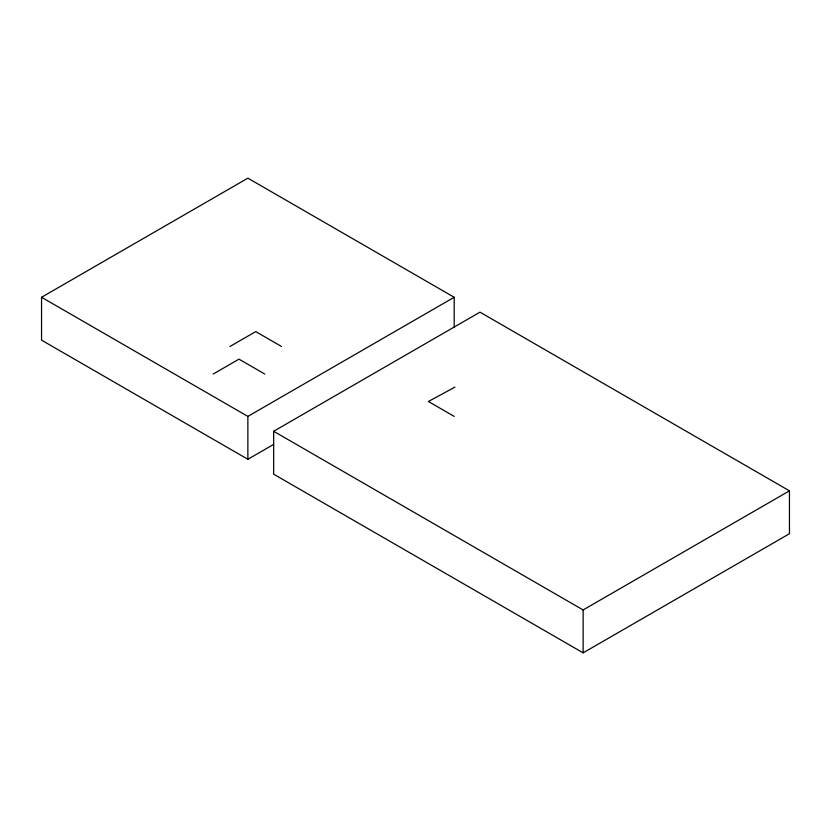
<?xml version="1.0" encoding="UTF-8"?>
<svg xmlns="http://www.w3.org/2000/svg" width="831" height="831" viewBox="0 0 831 831"><rect width="100%" height="100%" fill="white"/><g stroke="black" fill="none" stroke-linecap="round" stroke-linejoin="round"><path stroke-width="1.25" d="M273.659 444.388L247.867 459.273L41.55 340.159L41.55 297.28L247.867 178.156L454.183 297.28L454.183 327.549M229.948 346.496L255.74 331.6L281.532 346.496M213.193 374.033L238.975 359.148L264.767 374.033M41.55 297.28L247.867 416.393L454.183 297.28M273.659 431.279L479.975 312.165L789.45 490.841L789.45 533.72L583.133 652.844L273.659 474.169L273.659 431.279L583.133 609.954L789.45 490.841M454.962 387.08L428.391 401.508L454.183 416.393M583.133 609.954L583.133 652.844M247.867 416.393L247.867 459.273"/></g></svg>
